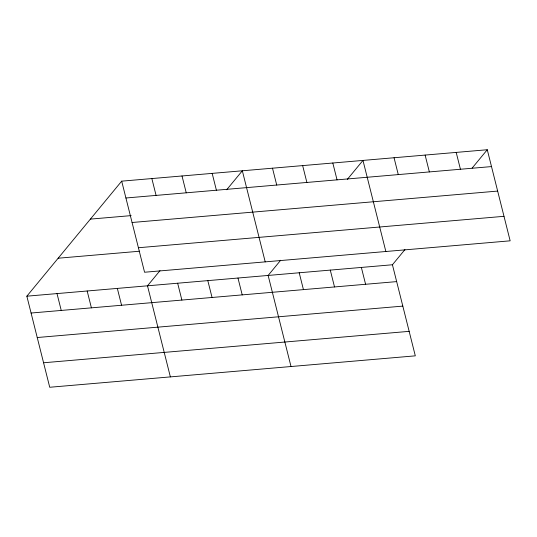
<?xml version="1.0" encoding="UTF-8"?>
<svg xmlns="http://www.w3.org/2000/svg" width="537" height="537" viewBox="0 0 537 537"><rect width="100%" height="100%" fill="white"/><g stroke="black" fill="none" stroke-linecap="round" stroke-linejoin="round"><path stroke-width="0.81" d="M404.952 249.577L392.433 264.761L415.309 355.843L49.726 387.264L26.85 296.182L121.691 181.157L487.274 149.736L510.15 240.818L144.567 272.239L121.691 181.157M160.013 270.628L147.494 285.812L170.37 376.893M226.681 189.762L242.335 170.786L265.211 261.868M280.656 260.264L268.138 275.447L291.014 366.529M347.325 179.398L362.972 160.415L385.855 251.497M472.144 168.081L487.274 149.736M125.92 197.999L491.503 166.584M90.391 219.116L131.149 215.612M132.075 222.499L497.658 191.078M138.412 247.738L503.995 216.317M58.144 258.223L139.66 251.215M26.85 296.182L392.433 264.761M31.079 313.031L396.662 281.61M37.234 337.525L402.817 306.11M43.578 362.77L409.16 331.349M456.195 152.407L460.431 169.256M425.123 155.079L429.352 171.921M394.051 157.744L398.279 174.592M361.361 267.433L365.59 284.281M332.812 163.006L337.048 179.855M330.282 270.104L334.517 286.953M302.653 165.604L306.882 182.452M299.21 272.776L303.439 289.624M272.494 168.195L276.723 185.043M212.169 173.377L216.404 190.226M237.972 278.038L242.207 294.887M182.009 175.968L186.245 192.817M207.812 280.629L212.048 297.478M151.85 178.559L156.079 195.408M177.653 283.221L181.882 300.069M117.335 288.409L121.563 305.251M87.169 291L91.404 307.849M57.009 293.591L61.245 310.44"/></g></svg>
